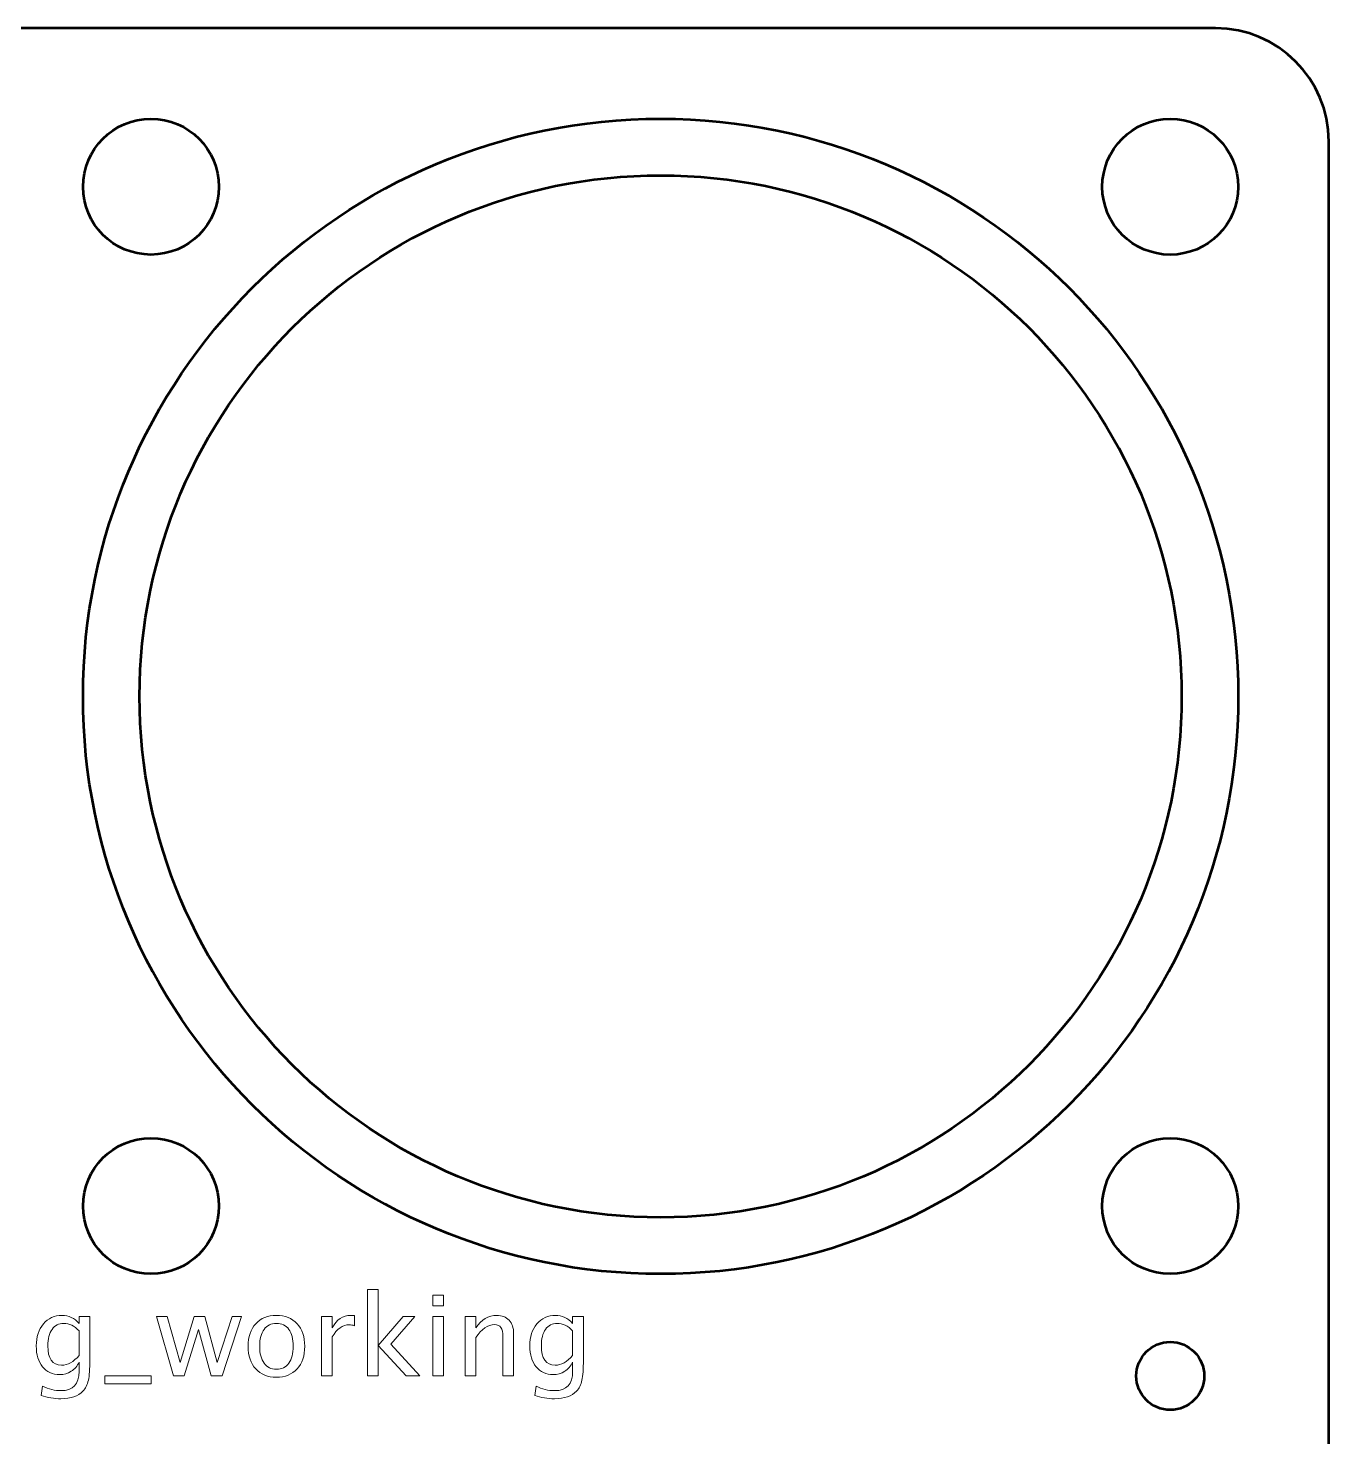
# Model space of a CAD drawing. Header units: centimetres. Extents: x -8.9 to 8.9, y -6 to 6.
# Drawn here: x 3.21 to 8.95, y -0.27 to 5.95 of the extents above; entities that cross this region are included whole.
import ezdxf

# ---------------------------------------------------------------- set-up
doc = ezdxf.new("R2010")
doc.units = ezdxf.units.CM
doc.header["$MEASUREMENT"] = 0
doc.layers.add('Layer 1', color=7, linetype='Continuous')

msp = doc.modelspace()

# ---------------------------------------------------------------- linework, layer by layer
at = {"layer": 'Layer 1', "color": 4, "lineweight": 53}
msp.add_ellipse((6.00005, 2.99995), major_axis=(0, 2.55005), ratio=1, dxfattribs=at)
at = {"layer": 'Layer 1', "lineweight": 53}
for centre, major_axis in [((8.24999, 5.24999), (0, 0.30001)), ((6.00004, 2.99996), (0, 2.30004)), ((8.25001, 0.75001), (0, 0.30001)), ((8.25, 0), (0, 0.15))]:
    msp.add_ellipse(centre, major_axis=major_axis, ratio=1, dxfattribs=at)
for points, knots in [([(-8.95, -5.45), (-8.95, -5.45), (-8.95, 5.45), (-8.95, 5.45), (-8.95, 5.45), (-8.95, 5.72614), (-8.72614, 5.95), (-8.45, 5.95), (-8.45, 5.95), (-8.45, 5.95), (8.45, 5.95), (8.45, 5.95), (8.45, 5.95), (8.72614, 5.95), (8.95, 5.72614), (8.95, 5.45), (8.95, 5.45), (8.95, 5.45), (8.95, -5.45), (8.95, -5.45), (8.95, -5.45), (8.95, -5.72614), (8.72614, -5.95), (8.45, -5.95), (8.45, -5.95), (8.45, -5.95), (-8.45, -5.95), (-8.45, -5.95), (-8.45, -5.95), (-8.72614, -5.95), (-8.95, -5.72614), (-8.95, -5.45)], [0, 0, 0, 0, 0.1111111, 0.1111111, 0.1111111, 0.1111111, 0.2222222, 0.2222222, 0.2222222, 0.2222222, 0.3333333, 0.3333333, 0.3333333, 0.3333333, 0.4444444, 0.4444444, 0.4444444, 0.4444444, 0.5555556, 0.5555556, 0.5555556, 0.5555556, 0.6666667, 0.6666667, 0.6666667, 0.6666667, 0.7777778, 0.7777778, 0.7777778, 0.7777778, 1, 1, 1, 1]), ([(4.05, 5.25), (4.05, 5.41569), (3.91569, 5.55), (3.75, 5.55), (3.75, 5.55), (3.58431, 5.55), (3.45, 5.41569), (3.45, 5.25), (3.45, 5.25), (3.45, 5.08431), (3.58431, 4.95), (3.75, 4.95), (3.75, 4.95), (3.91569, 4.95), (4.05, 5.08431), (4.05, 5.25)], [0, 0, 0, 0, 0.2, 0.2, 0.2, 0.2, 0.4, 0.4, 0.4, 0.4, 0.6, 0.6, 0.6, 0.6, 1, 1, 1, 1]), ([(4.05, 0.75), (4.05, 0.91569), (3.91569, 1.05), (3.75, 1.05), (3.75, 1.05), (3.58431, 1.05), (3.45, 0.91569), (3.45, 0.75), (3.45, 0.75), (3.45, 0.58431), (3.58431, 0.45), (3.75, 0.45), (3.75, 0.45), (3.91569, 0.45), (4.05, 0.58431), (4.05, 0.75)], [0, 0, 0, 0, 0.2, 0.2, 0.2, 0.2, 0.4, 0.4, 0.4, 0.4, 0.6, 0.6, 0.6, 0.6, 1, 1, 1, 1])]:
    msp.add_open_spline(points, degree=3, knots=knots, dxfattribs=at)
at = {"layer": 'Layer 1', "color": 5, "lineweight": 9}
for points, knots in [([(4.70531, 0), (4.70531, 0), (4.70531, 0.38079), (4.70531, 0.38079), (4.70531, 0.38079), (4.70531, 0.38079), (4.75273, 0.38079), (4.75273, 0.38079), (4.75273, 0.38079), (4.75273, 0.38079), (4.75273, 0.13475), (4.75273, 0.13475), (4.75273, 0.13475), (4.75273, 0.13475), (4.86385, 0.26176), (4.86385, 0.26176), (4.86385, 0.26176), (4.86385, 0.26176), (4.91505, 0.26176), (4.91505, 0.26176), (4.91505, 0.26176), (4.91505, 0.26176), (4.80887, 0.13961), (4.80887, 0.13961), (4.80887, 0.13961), (4.80887, 0.13961), (4.93728, 0), (4.93728, 0), (4.93728, 0), (4.93728, 0), (4.8762, 0), (4.8762, 0), (4.8762, 0), (4.8762, 0), (4.75273, 0.13426), (4.75273, 0.13426), (4.75273, 0.13426), (4.75273, 0.13426), (4.75273, 0), (4.75273, 0), (4.75273, 0), (4.75273, 0), (4.70531, 0), (4.70531, 0)], [0, 0, 0, 0, 0.0833333, 0.0833333, 0.0833333, 0.0833333, 0.1666667, 0.1666667, 0.1666667, 0.1666667, 0.25, 0.25, 0.25, 0.25, 0.3333333, 0.3333333, 0.3333333, 0.3333333, 0.4166667, 0.4166667, 0.4166667, 0.4166667, 0.5, 0.5, 0.5, 0.5, 0.5833333, 0.5833333, 0.5833333, 0.5833333, 0.6666667, 0.6666667, 0.6666667, 0.6666667, 0.75, 0.75, 0.75, 0.75, 0.8333333, 0.8333333, 0.8333333, 0.8333333, 1, 1, 1, 1]), ([(4.99399, 0.30967), (4.99399, 0.30967), (4.99399, 0.35708), (4.99399, 0.35708), (4.99399, 0.35708), (4.99399, 0.35708), (5.04141, 0.35708), (5.04141, 0.35708), (5.04141, 0.35708), (5.04141, 0.35708), (5.04141, 0.30967), (5.04141, 0.30967), (5.04141, 0.30967), (5.04141, 0.30967), (4.99399, 0.30967), (4.99399, 0.30967)], [0, 0, 0, 0, 0.2, 0.2, 0.2, 0.2, 0.4, 0.4, 0.4, 0.4, 0.6, 0.6, 0.6, 0.6, 1, 1, 1, 1]), ([(3.26537, -0.08692), (3.26537, -0.08692), (3.27097, -0.04593), (3.27097, -0.04593), (3.27097, -0.04593), (3.29846, -0.05877), (3.32571, -0.06519), (3.35263, -0.06519), (3.35263, -0.06519), (3.40605, -0.06519), (3.4328, -0.03688), (3.4328, 0.01967), (3.4328, 0.01967), (3.4328, 0.01967), (3.4328, 0.06083), (3.4328, 0.06083), (3.4328, 0.06083), (3.42457, 0.04346), (3.41288, 0.03004), (3.39765, 0.02041), (3.39765, 0.02041), (3.38242, 0.01078), (3.36547, 0.00593), (3.34678, 0.00593), (3.34678, 0.00593), (3.31509, 0.00593), (3.28998, 0.01729), (3.27146, 0.04001), (3.27146, 0.04001), (3.25294, 0.06272), (3.24364, 0.09351), (3.24364, 0.13236), (3.24364, 0.13236), (3.24364, 0.17212), (3.25418, 0.20455), (3.27525, 0.22966), (3.27525, 0.22966), (3.2964, 0.25468), (3.32365, 0.26719), (3.35715, 0.26719), (3.35715, 0.26719), (3.38646, 0.26719), (3.41173, 0.25534), (3.4328, 0.23155), (3.4328, 0.23155), (3.4328, 0.23155), (3.4328, 0.26176), (3.4328, 0.26176), (3.4328, 0.26176), (3.4328, 0.26176), (3.48021, 0.26176), (3.48021, 0.26176), (3.48021, 0.26176), (3.48021, 0.26176), (3.48021, 0.07145), (3.48021, 0.07145), (3.48021, 0.07145), (3.48021, 0.03054), (3.47807, 0.00025), (3.47379, -0.01943), (3.47379, -0.01943), (3.46959, -0.0391), (3.46153, -0.05523), (3.44984, -0.06775), (3.44984, -0.06775), (3.4291, -0.08972), (3.39666, -0.10075), (3.35263, -0.10075), (3.35263, -0.10075), (3.32242, -0.10075), (3.29336, -0.09614), (3.26537, -0.08692)], [0, 0, 0, 0, 0.0526316, 0.0526316, 0.0526316, 0.0526316, 0.1052632, 0.1052632, 0.1052632, 0.1052632, 0.1578947, 0.1578947, 0.1578947, 0.1578947, 0.2105263, 0.2105263, 0.2105263, 0.2105263, 0.2631579, 0.2631579, 0.2631579, 0.2631579, 0.3157895, 0.3157895, 0.3157895, 0.3157895, 0.3684211, 0.3684211, 0.3684211, 0.3684211, 0.4210526, 0.4210526, 0.4210526, 0.4210526, 0.4736842, 0.4736842, 0.4736842, 0.4736842, 0.5263158, 0.5263158, 0.5263158, 0.5263158, 0.5789474, 0.5789474, 0.5789474, 0.5789474, 0.6315789, 0.6315789, 0.6315789, 0.6315789, 0.6842105, 0.6842105, 0.6842105, 0.6842105, 0.7368421, 0.7368421, 0.7368421, 0.7368421, 0.7894737, 0.7894737, 0.7894737, 0.7894737, 0.8421053, 0.8421053, 0.8421053, 0.8421053, 0.8947368, 0.8947368, 0.8947368, 0.8947368, 1, 1, 1, 1]), ([(3.8499, 0), (3.8499, 0), (3.77482, 0.26176), (3.77482, 0.26176), (3.77482, 0.26176), (3.77482, 0.26176), (3.82109, 0.26176), (3.82109, 0.26176), (3.82109, 0.26176), (3.82109, 0.26176), (3.87863, 0.05853), (3.87863, 0.05853), (3.87863, 0.05853), (3.87863, 0.05853), (3.9407, 0.26176), (3.9407, 0.26176), (3.9407, 0.26176), (3.9407, 0.26176), (3.98811, 0.26176), (3.98811, 0.26176), (3.98811, 0.26176), (3.98811, 0.26176), (4.04269, 0.05886), (4.04269, 0.05886), (4.04269, 0.05886), (4.04269, 0.05886), (4.1087, 0.26176), (4.1087, 0.26176), (4.1087, 0.26176), (4.1087, 0.26176), (4.1492, 0.26176), (4.1492, 0.26176), (4.1492, 0.26176), (4.1492, 0.26176), (4.06376, 0), (4.06376, 0), (4.06376, 0), (4.06376, 0), (4.01635, 0), (4.01635, 0), (4.01635, 0), (4.01635, 0), (3.96021, 0.20414), (3.96021, 0.20414), (3.96021, 0.20414), (3.96021, 0.20414), (3.89732, 0), (3.89732, 0), (3.89732, 0), (3.89732, 0), (3.8499, 0), (3.8499, 0)], [0, 0, 0, 0, 0.0714286, 0.0714286, 0.0714286, 0.0714286, 0.1428571, 0.1428571, 0.1428571, 0.1428571, 0.2142857, 0.2142857, 0.2142857, 0.2142857, 0.2857143, 0.2857143, 0.2857143, 0.2857143, 0.3571429, 0.3571429, 0.3571429, 0.3571429, 0.4285714, 0.4285714, 0.4285714, 0.4285714, 0.5, 0.5, 0.5, 0.5, 0.5714286, 0.5714286, 0.5714286, 0.5714286, 0.6428571, 0.6428571, 0.6428571, 0.6428571, 0.7142857, 0.7142857, 0.7142857, 0.7142857, 0.7857143, 0.7857143, 0.7857143, 0.7857143, 0.8571429, 0.8571429, 0.8571429, 0.8571429, 1, 1, 1, 1]), ([(4.30403, -0.00593), (4.26559, -0.00593), (4.23514, 0.00634), (4.21275, 0.03087), (4.21275, 0.03087), (4.19027, 0.0554), (4.17908, 0.08874), (4.17908, 0.1308), (4.17908, 0.1308), (4.17908, 0.17278), (4.19027, 0.20603), (4.21275, 0.23048), (4.21275, 0.23048), (4.23514, 0.25493), (4.26559, 0.26719), (4.30403, 0.26719), (4.30403, 0.26719), (4.34248, 0.26719), (4.37293, 0.25493), (4.39532, 0.23048), (4.39532, 0.23048), (4.41779, 0.20603), (4.42899, 0.17278), (4.42899, 0.1308), (4.42899, 0.1308), (4.42899, 0.08874), (4.41779, 0.0554), (4.39532, 0.03087), (4.39532, 0.03087), (4.37293, 0.00634), (4.34248, -0.00593), (4.30403, -0.00593)], [0, 0, 0, 0, 0.1111111, 0.1111111, 0.1111111, 0.1111111, 0.2222222, 0.2222222, 0.2222222, 0.2222222, 0.3333333, 0.3333333, 0.3333333, 0.3333333, 0.4444444, 0.4444444, 0.4444444, 0.4444444, 0.5555556, 0.5555556, 0.5555556, 0.5555556, 0.6666667, 0.6666667, 0.6666667, 0.6666667, 0.7777778, 0.7777778, 0.7777778, 0.7777778, 1, 1, 1, 1]), ([(4.50323, 0), (4.50323, 0), (4.50323, 0.26176), (4.50323, 0.26176), (4.50323, 0.26176), (4.50323, 0.26176), (4.55065, 0.26176), (4.55065, 0.26176), (4.55065, 0.26176), (4.55065, 0.26176), (4.55065, 0.21229), (4.55065, 0.21229), (4.55065, 0.21229), (4.5695, 0.24892), (4.59683, 0.26719), (4.63271, 0.26719), (4.63271, 0.26719), (4.63757, 0.26719), (4.64268, 0.26678), (4.64794, 0.26596), (4.64794, 0.26596), (4.64794, 0.26596), (4.64794, 0.22159), (4.64794, 0.22159), (4.64794, 0.22159), (4.63971, 0.22431), (4.63247, 0.22571), (4.62621, 0.22571), (4.62621, 0.22571), (4.59608, 0.22571), (4.5709, 0.20793), (4.55065, 0.17229), (4.55065, 0.17229), (4.55065, 0.17229), (4.55065, 0), (4.55065, 0), (4.55065, 0), (4.55065, 0), (4.50323, 0), (4.50323, 0)], [0, 0, 0, 0, 0.0909091, 0.0909091, 0.0909091, 0.0909091, 0.1818182, 0.1818182, 0.1818182, 0.1818182, 0.2727273, 0.2727273, 0.2727273, 0.2727273, 0.3636364, 0.3636364, 0.3636364, 0.3636364, 0.4545455, 0.4545455, 0.4545455, 0.4545455, 0.5454545, 0.5454545, 0.5454545, 0.5454545, 0.6363636, 0.6363636, 0.6363636, 0.6363636, 0.7272727, 0.7272727, 0.7272727, 0.7272727, 0.8181818, 0.8181818, 0.8181818, 0.8181818, 1, 1, 1, 1]), ([(4.99399, 0), (4.99399, 0), (4.99399, 0.26176), (4.99399, 0.26176), (4.99399, 0.26176), (4.99399, 0.26176), (5.04141, 0.26176), (5.04141, 0.26176), (5.04141, 0.26176), (5.04141, 0.26176), (5.04141, 0), (5.04141, 0), (5.04141, 0), (5.04141, 0), (4.99399, 0), (4.99399, 0)], [0, 0, 0, 0, 0.2, 0.2, 0.2, 0.2, 0.4, 0.4, 0.4, 0.4, 0.6, 0.6, 0.6, 0.6, 1, 1, 1, 1]), ([(5.13672, 0), (5.13672, 0), (5.13672, 0.26176), (5.13672, 0.26176), (5.13672, 0.26176), (5.13672, 0.26176), (5.18414, 0.26176), (5.18414, 0.26176), (5.18414, 0.26176), (5.18414, 0.26176), (5.18414, 0.21229), (5.18414, 0.21229), (5.18414, 0.21229), (5.20924, 0.24892), (5.24003, 0.26719), (5.27641, 0.26719), (5.27641, 0.26719), (5.2993, 0.26719), (5.31749, 0.26003), (5.3309, 0.24563), (5.3309, 0.24563), (5.34432, 0.23131), (5.35107, 0.21196), (5.35107, 0.18776), (5.35107, 0.18776), (5.35107, 0.18776), (5.35107, 0), (5.35107, 0), (5.35107, 0), (5.35107, 0), (5.30366, 0), (5.30366, 0), (5.30366, 0), (5.30366, 0), (5.30366, 0.17229), (5.30366, 0.17229), (5.30366, 0.17229), (5.30366, 0.19171), (5.30078, 0.20554), (5.2951, 0.21377), (5.2951, 0.21377), (5.28934, 0.22209), (5.27987, 0.2262), (5.26662, 0.2262), (5.26662, 0.2262), (5.23748, 0.2262), (5.20998, 0.20719), (5.18414, 0.16916), (5.18414, 0.16916), (5.18414, 0.16916), (5.18414, 0), (5.18414, 0), (5.18414, 0), (5.18414, 0), (5.13672, 0), (5.13672, 0)], [0, 0, 0, 0, 0.0666667, 0.0666667, 0.0666667, 0.0666667, 0.1333333, 0.1333333, 0.1333333, 0.1333333, 0.2, 0.2, 0.2, 0.2, 0.2666667, 0.2666667, 0.2666667, 0.2666667, 0.3333333, 0.3333333, 0.3333333, 0.3333333, 0.4, 0.4, 0.4, 0.4, 0.4666667, 0.4666667, 0.4666667, 0.4666667, 0.5333333, 0.5333333, 0.5333333, 0.5333333, 0.6, 0.6, 0.6, 0.6, 0.6666667, 0.6666667, 0.6666667, 0.6666667, 0.7333333, 0.7333333, 0.7333333, 0.7333333, 0.8, 0.8, 0.8, 0.8, 0.8666667, 0.8666667, 0.8666667, 0.8666667, 1, 1, 1, 1]), ([(5.44426, -0.08692), (5.44426, -0.08692), (5.44986, -0.04593), (5.44986, -0.04593), (5.44986, -0.04593), (5.47735, -0.05877), (5.5046, -0.06519), (5.53152, -0.06519), (5.53152, -0.06519), (5.58494, -0.06519), (5.61169, -0.03688), (5.61169, 0.01967), (5.61169, 0.01967), (5.61169, 0.01967), (5.61169, 0.06083), (5.61169, 0.06083), (5.61169, 0.06083), (5.60346, 0.04346), (5.59177, 0.03004), (5.57654, 0.02041), (5.57654, 0.02041), (5.56131, 0.01078), (5.54436, 0.00593), (5.52567, 0.00593), (5.52567, 0.00593), (5.49398, 0.00593), (5.46887, 0.01729), (5.45035, 0.04001), (5.45035, 0.04001), (5.43183, 0.06272), (5.42253, 0.09351), (5.42253, 0.13236), (5.42253, 0.13236), (5.42253, 0.17212), (5.43307, 0.20455), (5.45414, 0.22966), (5.45414, 0.22966), (5.47529, 0.25468), (5.50254, 0.26719), (5.53604, 0.26719), (5.53604, 0.26719), (5.56535, 0.26719), (5.59062, 0.25534), (5.61169, 0.23155), (5.61169, 0.23155), (5.61169, 0.23155), (5.61169, 0.26176), (5.61169, 0.26176), (5.61169, 0.26176), (5.61169, 0.26176), (5.6591, 0.26176), (5.6591, 0.26176), (5.6591, 0.26176), (5.6591, 0.26176), (5.6591, 0.07145), (5.6591, 0.07145), (5.6591, 0.07145), (5.6591, 0.03054), (5.65696, 0.00025), (5.65268, -0.01943), (5.65268, -0.01943), (5.64848, -0.0391), (5.64042, -0.05523), (5.62873, -0.06775), (5.62873, -0.06775), (5.60799, -0.08972), (5.57555, -0.10075), (5.53152, -0.10075), (5.53152, -0.10075), (5.50131, -0.10075), (5.47225, -0.09614), (5.44426, -0.08692)], [0, 0, 0, 0, 0.0526316, 0.0526316, 0.0526316, 0.0526316, 0.1052632, 0.1052632, 0.1052632, 0.1052632, 0.1578947, 0.1578947, 0.1578947, 0.1578947, 0.2105263, 0.2105263, 0.2105263, 0.2105263, 0.2631579, 0.2631579, 0.2631579, 0.2631579, 0.3157895, 0.3157895, 0.3157895, 0.3157895, 0.3684211, 0.3684211, 0.3684211, 0.3684211, 0.4210526, 0.4210526, 0.4210526, 0.4210526, 0.4736842, 0.4736842, 0.4736842, 0.4736842, 0.5263158, 0.5263158, 0.5263158, 0.5263158, 0.5789474, 0.5789474, 0.5789474, 0.5789474, 0.6315789, 0.6315789, 0.6315789, 0.6315789, 0.6842105, 0.6842105, 0.6842105, 0.6842105, 0.7368421, 0.7368421, 0.7368421, 0.7368421, 0.7894737, 0.7894737, 0.7894737, 0.7894737, 0.8421053, 0.8421053, 0.8421053, 0.8421053, 0.8947368, 0.8947368, 0.8947368, 0.8947368, 1, 1, 1, 1]), ([(3.4328, 0.09055), (3.4328, 0.09055), (3.4328, 0.19912), (3.4328, 0.19912), (3.4328, 0.19912), (3.41189, 0.22077), (3.38909, 0.23163), (3.36448, 0.23163), (3.36448, 0.23163), (3.34258, 0.23163), (3.32546, 0.22291), (3.31311, 0.20538), (3.31311, 0.20538), (3.30068, 0.18793), (3.29451, 0.16364), (3.29451, 0.13269), (3.29451, 0.13269), (3.29451, 0.07581), (3.31468, 0.04741), (3.35509, 0.04741), (3.35509, 0.04741), (3.38259, 0.04741), (3.40852, 0.06182), (3.4328, 0.09055)], [0, 0, 0, 0, 0.1428571, 0.1428571, 0.1428571, 0.1428571, 0.2857143, 0.2857143, 0.2857143, 0.2857143, 0.4285714, 0.4285714, 0.4285714, 0.4285714, 0.5714286, 0.5714286, 0.5714286, 0.5714286, 0.7142857, 0.7142857, 0.7142857, 0.7142857, 1, 1, 1, 1]), ([(4.30395, 0.02963), (4.32741, 0.02963), (4.34569, 0.03844), (4.35869, 0.05614), (4.35869, 0.05614), (4.37161, 0.07375), (4.37812, 0.0987), (4.37812, 0.1308), (4.37812, 0.1308), (4.37812, 0.16282), (4.37161, 0.18768), (4.35869, 0.20529), (4.35869, 0.20529), (4.34569, 0.22283), (4.32741, 0.23163), (4.30395, 0.23163), (4.30395, 0.23163), (4.28041, 0.23163), (4.26214, 0.22283), (4.24929, 0.20529), (4.24929, 0.20529), (4.23637, 0.18768), (4.22995, 0.16282), (4.22995, 0.1308), (4.22995, 0.1308), (4.22995, 0.0987), (4.23637, 0.07375), (4.24929, 0.05614), (4.24929, 0.05614), (4.26214, 0.03844), (4.28041, 0.02963), (4.30395, 0.02963)], [0, 0, 0, 0, 0.1111111, 0.1111111, 0.1111111, 0.1111111, 0.2222222, 0.2222222, 0.2222222, 0.2222222, 0.3333333, 0.3333333, 0.3333333, 0.3333333, 0.4444444, 0.4444444, 0.4444444, 0.4444444, 0.5555556, 0.5555556, 0.5555556, 0.5555556, 0.6666667, 0.6666667, 0.6666667, 0.6666667, 0.7777778, 0.7777778, 0.7777778, 0.7777778, 1, 1, 1, 1]), ([(5.61169, 0.09055), (5.61169, 0.09055), (5.61169, 0.19912), (5.61169, 0.19912), (5.61169, 0.19912), (5.59078, 0.22077), (5.56798, 0.23163), (5.54337, 0.23163), (5.54337, 0.23163), (5.52147, 0.23163), (5.50435, 0.22291), (5.492, 0.20538), (5.492, 0.20538), (5.47957, 0.18793), (5.4734, 0.16364), (5.4734, 0.13269), (5.4734, 0.13269), (5.4734, 0.07581), (5.49357, 0.04741), (5.53398, 0.04741), (5.53398, 0.04741), (5.56148, 0.04741), (5.58741, 0.06182), (5.61169, 0.09055)], [0, 0, 0, 0, 0.1428571, 0.1428571, 0.1428571, 0.1428571, 0.2857143, 0.2857143, 0.2857143, 0.2857143, 0.4285714, 0.4285714, 0.4285714, 0.4285714, 0.5714286, 0.5714286, 0.5714286, 0.5714286, 0.7142857, 0.7142857, 0.7142857, 0.7142857, 1, 1, 1, 1]), ([(3.54565, -0.03556), (3.54565, -0.03556), (3.54565, 0), (3.54565, 0), (3.54565, 0), (3.54565, 0), (3.75111, 0), (3.75111, 0), (3.75111, 0), (3.75111, 0), (3.75111, -0.03556), (3.75111, -0.03556), (3.75111, -0.03556), (3.75111, -0.03556), (3.54565, -0.03556), (3.54565, -0.03556)], [0, 0, 0, 0, 0.2, 0.2, 0.2, 0.2, 0.4, 0.4, 0.4, 0.4, 0.6, 0.6, 0.6, 0.6, 1, 1, 1, 1])]:
    msp.add_open_spline(points, degree=3, knots=knots, dxfattribs=at)

doc.saveas('drawing.dxf')
